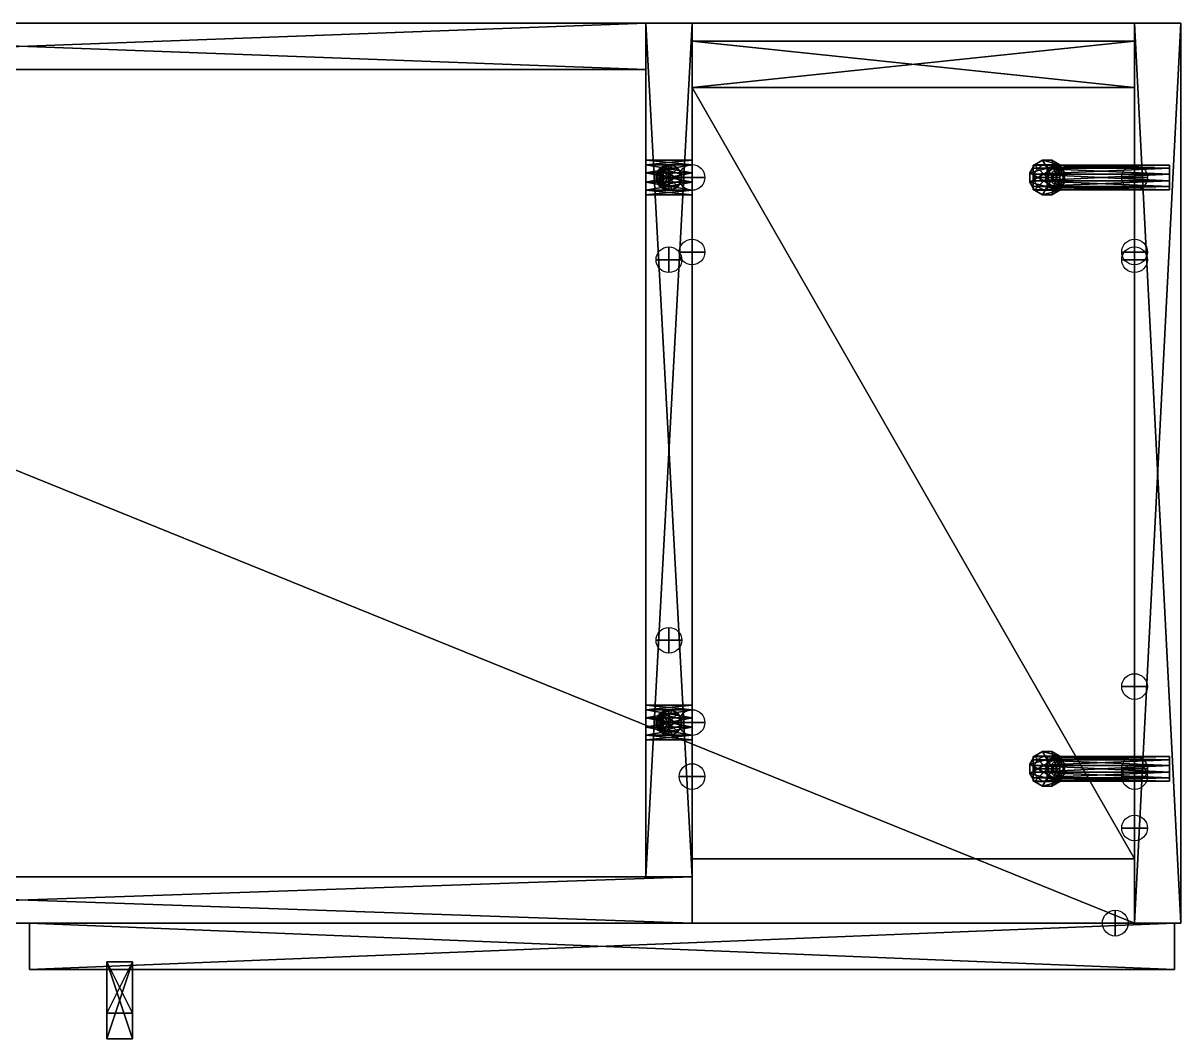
# Model space of a CAD drawing. Header units: centimetres. Extents: x 0 to 90, y -39.5 to 0.
# Drawn here: x 45 to 90, y -39.5 to 0 of the extents above; entities that cross this region are included whole.
import ezdxf

# ---------------------------------------------------------------- set-up
doc = ezdxf.new("R2010")
doc.units = ezdxf.units.CM
doc.header["$MEASUREMENT"] = 0
for name, color, linetype in [('CAB_DOORS', 31, 'Continuous'), ('CONNCIRCLE', 7, 'Continuous'), ('CONNECTORS', 7, 'Continuous'), ('HANDLES_AND_KNOBS', 254, 'Continuous'), ('MINIFKS', 6, 'Continuous'), ('PANELS_SIDE', 40, 'Continuous'), ('PANELS_WALL', 6, 'Continuous'), ('SHELVES', 32, 'Continuous')]:
    doc.layers.add(name, color=color, linetype=linetype)

# ---------------------------------------------------------------- blocks, each defined once
blk = doc.blocks.new('KA--RDUZ_____0445X0895$2461169.4950211458')
at = {"layer": 'CAB_DOORS'}
mesh = blk.add_polyface(dxfattribs=at)
corners = [(-22.25, -1.8), (-22.25, -1.8, 89.5), (-22.25, 0), (-22.25, 0, 89.5), (22.25, -1.8, 89.5), (22.25, 0, 89.5), (22.25, -1.8), (22.25, 0)]
mesh.append_faces([[corners[k] for k in face] for face in [(2, 1, 3), (3, 4, 5), (5, 6, 7), (7, 0, 2), (1, 6, 4), (5, 2, 3)]], dxfattribs={"vtx0": -1})
mesh.append_faces([[corners[k] for k in face] for face in [(0, 1, 2), (1, 4, 3), (4, 6, 5), (6, 0, 7), (0, 6, 1), (7, 2, 5)]], dxfattribs={"vtx1": -1})
blk = doc.blocks.new('HANDLES_AND_KNOBS_KULP53')
at = {"layer": 'HANDLES_AND_KNOBS'}
mesh = blk.add_polyface(dxfattribs=at)
corners = [(0.5, 7), (0.5, 7, 2), (-0.5, 7), (-0.5, 7, 2), (0.5, -7, 2), (-0.5, -7, 2), (0.5, -7), (-0.5, -7), (0.5, -9), (-0.5, -9), (0.5, -9, 3), (-0.5, -9, 3), (0.5, 9, 3), (-0.5, 9, 3), (0.5, 9), (-0.5, 9)]
mesh.append_faces([[corners[k] for k in face] for face in [(2, 1, 3), (3, 4, 5), (5, 6, 7), (7, 8, 9), (9, 10, 11), (11, 12, 13), (13, 14, 15), (15, 0, 2), (4, 8, 6), (9, 5, 7)]], dxfattribs={"vtx0": -1})
mesh.append_faces([[corners[k] for k in face] for face in [(10, 1, 12), (15, 3, 13), (13, 3, 11)]], dxfattribs={"vtx0": -1, "vtx1": -1})
mesh.append_faces([[corners[k] for k in face] for face in [(1, 14, 12), (10, 4, 1), (11, 3, 5)]], dxfattribs={"vtx0": -1, "vtx2": -1})
mesh.append_faces([[corners[k] for k in face] for face in [(0, 1, 2), (1, 4, 3), (4, 6, 5), (6, 8, 7), (8, 10, 9), (10, 12, 11), (12, 14, 13), (14, 0, 15), (0, 14, 1), (2, 3, 15)]], dxfattribs={"vtx1": -1})
mesh.append_faces([[corners[k] for k in face] for face in [(10, 8, 4), (9, 11, 5)]], dxfattribs={"vtx1": -1, "vtx2": -1})
blk = doc.blocks.new('KAGDRDUZ_____0445X0895$2461169.4950180557')
at = {"layer": 'CAB_DOORS', "color": 0}
blk.add_blockref('KA--RDUZ_____0445X0895$2461169.4950211458', (0, 0), dxfattribs=at)
at = {"layer": 'HANDLES_AND_KNOBS', "extrusion": (0, -1, 6.12303e-17)}
blk.add_blockref('HANDLES_AND_KNOBS_KULP53', (18.75, 12, 1.5), dxfattribs=at)
blk = doc.blocks.new('hinge_cup')
for centre in [(-0.496, 1.765), (-0.496, -2.049)]:
    blk.add_circle(centre, 0.15)
blk = doc.blocks.new('CONN_dwg-connectors-hinge_cup.dwg_3.141593_0.0000001.0000000.0000001.0000000.0000000.0000000.0000001.0000000.000000')
at = {"layer": 'CONNCIRCLE'}
blk.add_circle((0, 0), 0.5, dxfattribs=at)
at = {"layer": 'CONNCIRCLE', "extrusion": (1, 0, 0)}
blk.add_circle((0, 0), 0.5, dxfattribs=at)
at = {"layer": 'CONNCIRCLE', "extrusion": (0, 1, 0)}
blk.add_circle((0, 0), 0.5, dxfattribs=at)
at = {"layer": 'CAB_DOORS', "extrusion": (0, 1, 0), "rotation": 180.0000000000119}
blk.add_blockref('hinge_cup', (0, 0), dxfattribs=at)
mesh = blk.add_polyface()
corners = [(0, 0, 0.0001), (0, 0), (0, 0.0001, 0.0001), (0, 0.0001), (0.0001, 0, 0.0001), (0.0001, 0), (0.0001, 0.0001, 0.0001), (0.0001, 0.0001)]
mesh.append_faces([[corners[k] for k in face] for face in [(0, 0, 0, 0), (0, 0, 0, 0), (0, 0, 0, 0), (0, 0, 0, 0), (0, 0, 0, 0), (0, 0, 0, 0), (0, 0, 0, 0), (0, 0, 0, 0), (0, 0, 0, 0), (0, 0, 0, 0), (0, 0, 0, 0), (0, 0, 0, 0)]], dxfattribs={"vtx3": -1})
blk = doc.blocks.new('CONN_dwg-connectors-hinge_base.dwg_3.141593_-1.0000000.0000000.0000001.0000000.0000000.0000000.0000001.0000000.000000')
at = {"layer": 'CONNCIRCLE'}
blk.add_circle((0, 0), 0.5, dxfattribs=at)
at = {"layer": 'CONNCIRCLE', "extrusion": (1, 0, 0)}
blk.add_circle((0, 0), 0.5, dxfattribs=at)
at = {"layer": 'CONNCIRCLE', "extrusion": (0, 1, 0)}
blk.add_circle((0, 0), 0.5, dxfattribs=at)
mesh = blk.add_polyface()
corners = [(0, 0, 0.0001), (0, 0), (0, 0.0001, 0.0001), (0, 0.0001), (0.0001, 0, 0.0001), (0.0001, 0), (0.0001, 0.0001, 0.0001), (0.0001, 0.0001)]
mesh.append_faces([[corners[k] for k in face] for face in [(0, 0, 0, 0), (0, 0, 0, 0), (0, 0, 0, 0), (0, 0, 0, 0), (0, 0, 0, 0), (0, 0, 0, 0), (0, 0, 0, 0), (0, 0, 0, 0), (0, 0, 0, 0), (0, 0, 0, 0), (0, 0, 0, 0), (0, 0, 0, 0)]], dxfattribs={"vtx3": -1})
blk = doc.blocks.new('WFAN90(SB)90H_TOP_PANEL$2461169.4949825117')
at = {"layer": 'SHELVES'}
mesh = blk.add_polyface(dxfattribs=at)
corners = [(0, -35), (0, -35, 1.8), (0, 0), (0, 0, 1.8), (86.4, 0), (86.4, 0, 1.8), (86.4, -35), (86.4, -35, 1.8)]
mesh.append_faces([[corners[k] for k in face] for face in [(2, 1, 3, 2), (4, 3, 5, 4), (6, 5, 7, 6), (0, 7, 1, 0), (2, 6, 0, 2)]], dxfattribs={"vtx0": -1})
mesh.append_faces([[corners[k] for k in face] for face in [(1, 7, 3, 1)]], dxfattribs={"vtx1": -1, "vtx3": -1})
mesh.append_faces([[corners[k] for k in face] for face in [(2, 0, 1, 2), (4, 2, 3, 4), (6, 4, 5, 6), (0, 6, 7, 0), (2, 4, 6, 2), (7, 5, 3, 7)]], dxfattribs={"vtx2": -1, "vtx3": -1})
blk = doc.blocks.new('WFAN90(SB)90H_BOTTOM_PANEL$2461169.4949172223')
at = {"layer": 'SHELVES'}
mesh = blk.add_polyface(dxfattribs=at)
corners = [(0, -35), (0, -35, 1.8), (0, 0), (0, 0, 1.8), (86.4, 0), (86.4, 0, 1.8), (86.4, -35), (86.4, -35, 1.8)]
mesh.append_faces([[corners[k] for k in face] for face in [(2, 1, 3, 2), (4, 3, 5, 4), (6, 5, 7, 6), (0, 7, 1, 0), (2, 6, 0, 2)]], dxfattribs={"vtx0": -1})
mesh.append_faces([[corners[k] for k in face] for face in [(1, 7, 3, 1)]], dxfattribs={"vtx1": -1, "vtx3": -1})
mesh.append_faces([[corners[k] for k in face] for face in [(2, 0, 1, 2), (4, 2, 3, 4), (6, 4, 5, 6), (0, 6, 7, 0), (2, 4, 6, 2), (7, 5, 3, 7)]], dxfattribs={"vtx2": -1, "vtx3": -1})
blk = doc.blocks.new('WFAN90(SB)90H_FALSEFRONT$2461169.4948965278')
at = {"layer": 'PANELS_WALL'}
mesh = blk.add_polyface(dxfattribs=at)
corners = [(0, 0), (0, -1.8), (0, 0, 86.4), (0, -1.8, 86.4), (52, 0, 86.4), (52, -1.8, 86.4), (52, 0), (52, -1.8)]
mesh.append_faces([[corners[k] for k in face] for face in [(2, 1, 3, 2), (4, 3, 5, 4), (6, 5, 7, 6), (0, 7, 1, 0), (2, 6, 0, 2)]], dxfattribs={"vtx0": -1})
mesh.append_faces([[corners[k] for k in face] for face in [(1, 7, 3, 1)]], dxfattribs={"vtx1": -1, "vtx3": -1})
mesh.append_faces([[corners[k] for k in face] for face in [(2, 0, 1, 2), (4, 2, 3, 4), (6, 4, 5, 6), (0, 6, 7, 0), (2, 4, 6, 2), (7, 5, 3, 7)]], dxfattribs={"vtx2": -1, "vtx3": -1})
blk = doc.blocks.new('WFAN90(SB)90H_DIVIDER$2461169.4948021877')
at = {"layer": 'PANELS_SIDE'}
mesh = blk.add_polyface(dxfattribs=at)
corners = [(0, 0), (1.8, 0), (0, 0, 86.4), (1.8, 0, 86.4), (0, -33.2, 86.4), (1.8, -33.2, 86.4), (0, -33.2), (1.8, -33.2)]
mesh.append_faces([[corners[k] for k in face] for face in [(3, 7, 1, 3)]], dxfattribs={"vtx0": -1})
mesh.append_faces([[corners[k] for k in face] for face in [(3, 1, 2, 3), (5, 3, 4, 5), (7, 5, 6, 7), (1, 7, 0, 1), (0, 6, 2, 0)]], dxfattribs={"vtx1": -1, "vtx3": -1})
mesh.append_faces([[corners[k] for k in face] for face in [(1, 0, 2, 1), (3, 2, 4, 3), (5, 4, 6, 5), (7, 6, 0, 7), (6, 4, 2, 6), (3, 5, 7, 3)]], dxfattribs={"vtx2": -1, "vtx3": -1})
blk = doc.blocks.new('Mnfks_ML')
at = {"layer": 'MINIFKS'}
mesh = blk.add_polyface(dxfattribs=at)
corners = [(0.129, -0.483, 1.36), (0.129, -0.483, -3.94), (0.354, -0.354, 1.36), (0.354, -0.354, -3.94), (0.483, -0.129, 1.36), (0.483, -0.129, -3.94), (0.483, 0.129, 1.36), (0.483, 0.129, -3.94), (0.354, 0.354, 1.36), (0.354, 0.354, -3.94), (0.129, 0.483, 1.36), (0.129, 0.483, -3.94), (-0.129, 0.483, 1.36), (-0.129, 0.483, -3.94), (-0.354, 0.354, 1.36), (-0.354, 0.354, -3.94), (-0.483, 0.129, 1.36), (-0.483, 0.129, -3.94), (-0.483, -0.129, 1.36), (-0.483, -0.129, -3.94), (-0.354, -0.354, 1.36), (-0.354, -0.354, -3.94), (-0.129, -0.483, 1.36), (-0.129, -0.483, -3.94)]
mesh.append_faces([[corners[k] for k in face] for face in [(2, 1, 3, 2), (4, 3, 5, 4), (6, 5, 7, 6), (8, 7, 9, 8), (10, 9, 11, 10), (12, 11, 13, 12), (14, 13, 15, 14), (16, 15, 17, 16), (18, 17, 19, 18), (20, 19, 21, 20), (22, 21, 23, 22), (0, 23, 1, 0), (14, 10, 12, 14)]], dxfattribs={"vtx0": -1})
mesh.append_faces([[corners[k] for k in face] for face in [(14, 0, 2, 14), (14, 2, 4, 14), (14, 4, 6, 14), (14, 6, 8, 14), (14, 8, 10, 14), (14, 18, 20, 14), (14, 20, 22, 14), (14, 22, 0, 14)]], dxfattribs={"vtx0": -1, "vtx2": -1})
mesh.append_faces([[corners[k] for k in face] for face in [(3, 1, 15, 3), (5, 3, 15, 5), (7, 5, 15, 7), (9, 7, 15, 9), (11, 9, 15, 11), (21, 19, 15, 21), (23, 21, 15, 23), (1, 23, 15, 1)]], dxfattribs={"vtx1": -1, "vtx2": -1, "vtx3": -1})
mesh.append_faces([[corners[k] for k in face] for face in [(13, 11, 15, 13)]], dxfattribs={"vtx1": -1, "vtx3": -1})
mesh.append_faces([[corners[k] for k in face] for face in [(2, 0, 1, 2), (4, 2, 3, 4), (6, 4, 5, 6), (8, 6, 7, 8), (10, 8, 9, 10), (12, 10, 11, 12), (14, 12, 13, 14), (16, 14, 15, 16), (18, 16, 17, 18), (20, 18, 19, 20), (22, 20, 21, 22), (0, 22, 23, 0), (14, 16, 18, 14), (19, 17, 15, 19)]], dxfattribs={"vtx2": -1, "vtx3": -1})
blk = doc.blocks.new('CONN_dwg-nwconnector-Mnfks_ML.dwg_0.000000_0.0000000.0000001.0000001.0000000.0000000.0000000.0000001.0000000.000000')
at = {"layer": 'CONNCIRCLE'}
blk.add_circle((0, 0), 0.5, dxfattribs=at)
at = {"layer": 'CONNCIRCLE', "extrusion": (1, 0, 0)}
blk.add_circle((0, 0), 0.5, dxfattribs=at)
at = {"layer": 'CONNCIRCLE', "extrusion": (0, 1, 0)}
blk.add_circle((0, 0), 0.5, dxfattribs=at)
at = {"layer": 'PANELS_SIDE'}
blk.add_blockref('Mnfks_ML', (0, 0), dxfattribs=at)
mesh = blk.add_polyface()
corners = [(0, 0, 0.0001), (0, 0), (0, 0.0001, 0.0001), (0, 0.0001), (0.0001, 0, 0.0001), (0.0001, 0), (0.0001, 0.0001, 0.0001), (0.0001, 0.0001)]
mesh.append_faces([[corners[k] for k in face] for face in [(0, 0, 0, 0), (0, 0, 0, 0), (0, 0, 0, 0), (0, 0, 0, 0), (0, 0, 0, 0), (0, 0, 0, 0), (0, 0, 0, 0), (0, 0, 0, 0), (0, 0, 0, 0), (0, 0, 0, 0), (0, 0, 0, 0), (0, 0, 0, 0)]], dxfattribs={"vtx3": -1})
blk = doc.blocks.new('Mnfks_VIDA')
at = {"layer": 'MINIFKS'}
mesh = blk.add_polyface(dxfattribs=at)
corners = [(0.181, -0.676), (0.181, -0.676, -1.8), (0.495, -0.495), (0.495, -0.495, -1.8), (0.676, -0.181), (0.676, -0.181, -1.8), (0.676, 0.181), (0.676, 0.181, -1.8), (0.495, 0.495), (0.495, 0.495, -1.8), (0.181, 0.676), (0.181, 0.676, -1.8), (-0.181, 0.676), (-0.181, 0.676, -1.8), (-0.495, 0.495), (-0.495, 0.495, -1.8), (-0.676, 0.181), (-0.676, 0.181, -1.8), (-0.676, -0.181), (-0.676, -0.181, -1.8), (-0.495, -0.495), (-0.495, -0.495, -1.8), (-0.181, -0.676), (-0.181, -0.676, -1.8)]
mesh.append_faces([[corners[k] for k in face] for face in [(2, 1, 3, 2), (4, 3, 5, 4), (6, 5, 7, 6), (8, 7, 9, 8), (10, 9, 11, 10), (12, 11, 13, 12), (14, 13, 15, 14), (16, 15, 17, 16), (18, 17, 19, 18), (20, 19, 21, 20), (22, 21, 23, 22), (0, 23, 1, 0), (8, 4, 6, 8)]], dxfattribs={"vtx0": -1})
mesh.append_faces([[corners[k] for k in face] for face in [(8, 0, 2, 8), (8, 2, 4, 8), (8, 12, 14, 8), (8, 14, 16, 8), (8, 16, 18, 8), (8, 18, 20, 8), (8, 20, 22, 8), (8, 22, 0, 8)]], dxfattribs={"vtx0": -1, "vtx2": -1})
mesh.append_faces([[corners[k] for k in face] for face in [(3, 1, 9, 3), (5, 3, 9, 5), (15, 13, 9, 15), (17, 15, 9, 17), (19, 17, 9, 19), (21, 19, 9, 21), (23, 21, 9, 23), (1, 23, 9, 1)]], dxfattribs={"vtx1": -1, "vtx2": -1, "vtx3": -1})
mesh.append_faces([[corners[k] for k in face] for face in [(7, 5, 9, 7)]], dxfattribs={"vtx1": -1, "vtx3": -1})
mesh.append_faces([[corners[k] for k in face] for face in [(2, 0, 1, 2), (4, 2, 3, 4), (6, 4, 5, 6), (8, 6, 7, 8), (10, 8, 9, 10), (12, 10, 11, 12), (14, 12, 13, 14), (16, 14, 15, 16), (18, 16, 17, 18), (20, 18, 19, 20), (22, 20, 21, 22), (0, 22, 23, 0), (8, 10, 12, 8), (13, 11, 9, 13)]], dxfattribs={"vtx2": -1, "vtx3": -1})
blk = doc.blocks.new('CONN_dwg-nwconnector-Mnfks_VIDA.dwg_0.000000_0.0000000.0000001.0000000.0000000.0000001.0000000.000000-1.0000000.000000')
at = {"layer": 'CONNCIRCLE'}
blk.add_circle((0, 0), 0.5, dxfattribs=at)
at = {"layer": 'CONNCIRCLE', "extrusion": (1, 0, 0)}
blk.add_circle((0, 0), 0.5, dxfattribs=at)
at = {"layer": 'CONNCIRCLE', "extrusion": (0, 1, 0)}
blk.add_circle((0, 0), 0.5, dxfattribs=at)
at = {"layer": 'PANELS_SIDE', "extrusion": (1, 0, 0), "rotation": 90}
blk.add_blockref('Mnfks_VIDA', (0, 0), dxfattribs=at)
mesh = blk.add_polyface()
corners = [(0, 0, 0.0001), (0, 0), (0, 0.0001, 0.0001), (0, 0.0001), (0.0001, 0, 0.0001), (0.0001, 0), (0.0001, 0.0001, 0.0001), (0.0001, 0.0001)]
mesh.append_faces([[corners[k] for k in face] for face in [(0, 0, 0, 0), (0, 0, 0, 0), (0, 0, 0, 0), (0, 0, 0, 0), (0, 0, 0, 0), (0, 0, 0, 0), (0, 0, 0, 0), (0, 0, 0, 0), (0, 0, 0, 0), (0, 0, 0, 0), (0, 0, 0, 0), (0, 0, 0, 0)]], dxfattribs={"vtx3": -1})
blk = doc.blocks.new('CONN_dwg-nwconnector-Kavela.dwg_0.000000_0.0000000.0000001.0000001.0000000.0000000.0000000.0000001.0000000.000000')
at = {"layer": 'CONNCIRCLE'}
blk.add_circle((0, 0), 0.5, dxfattribs=at)
at = {"layer": 'CONNCIRCLE', "extrusion": (1, 0, 0)}
blk.add_circle((0, 0), 0.5, dxfattribs=at)
at = {"layer": 'CONNCIRCLE', "extrusion": (0, 1, 0)}
blk.add_circle((0, 0), 0.5, dxfattribs=at)
mesh = blk.add_polyface()
corners = [(0, 0, 0.0001), (0, 0), (0, 0.0001, 0.0001), (0, 0.0001), (0.0001, 0, 0.0001), (0.0001, 0), (0.0001, 0.0001, 0.0001), (0.0001, 0.0001)]
mesh.append_faces([[corners[k] for k in face] for face in [(0, 0, 0, 0), (0, 0, 0, 0), (0, 0, 0, 0), (0, 0, 0, 0), (0, 0, 0, 0), (0, 0, 0, 0), (0, 0, 0, 0), (0, 0, 0, 0), (0, 0, 0, 0), (0, 0, 0, 0), (0, 0, 0, 0), (0, 0, 0, 0)]], dxfattribs={"vtx3": -1})
blk = doc.blocks.new('CONN_dwg-nwconnector-Mnfks_ML.dwg_0.000000_0.0000000.0000001.0000001.0000000.0000000.0000000.000000-1.000000-0.000000')
at = {"layer": 'CONNCIRCLE'}
blk.add_circle((0, 0), 0.5, dxfattribs=at)
at = {"layer": 'CONNCIRCLE', "extrusion": (1, 0, 0)}
blk.add_circle((0, 0), 0.5, dxfattribs=at)
at = {"layer": 'CONNCIRCLE', "extrusion": (0, 1, 0)}
blk.add_circle((0, 0), 0.5, dxfattribs=at)
at = {"layer": 'PANELS_SIDE', "extrusion": (0, 1.13057e-16, -1), "rotation": 180}
blk.add_blockref('Mnfks_ML', (0, 0), dxfattribs=at)
mesh = blk.add_polyface()
corners = [(0, 0, 0.0001), (0, 0), (0, 0.0001, 0.0001), (0, 0.0001), (0.0001, 0, 0.0001), (0.0001, 0), (0.0001, 0.0001, 0.0001), (0.0001, 0.0001)]
mesh.append_faces([[corners[k] for k in face] for face in [(0, 0, 0, 0), (0, 0, 0, 0), (0, 0, 0, 0), (0, 0, 0, 0), (0, 0, 0, 0), (0, 0, 0, 0), (0, 0, 0, 0), (0, 0, 0, 0), (0, 0, 0, 0), (0, 0, 0, 0), (0, 0, 0, 0), (0, 0, 0, 0)]], dxfattribs={"vtx3": -1})
blk = doc.blocks.new('CONN_dwg-nwconnector-Mnfks_VIDA.dwg_0.000000_0.0000000.0000001.0000000.0000000.000000-1.0000000.0000001.0000000.000000')
at = {"layer": 'CONNCIRCLE'}
blk.add_circle((0, 0), 0.5, dxfattribs=at)
at = {"layer": 'CONNCIRCLE', "extrusion": (1, 0, 0)}
blk.add_circle((0, 0), 0.5, dxfattribs=at)
at = {"layer": 'CONNCIRCLE', "extrusion": (0, 1, 0)}
blk.add_circle((0, 0), 0.5, dxfattribs=at)
at = {"layer": 'PANELS_SIDE', "extrusion": (1, 0, 0), "rotation": 270}
blk.add_blockref('Mnfks_VIDA', (0, 0), dxfattribs=at)
mesh = blk.add_polyface()
corners = [(0, 0, 0.0001), (0, 0), (0, 0.0001, 0.0001), (0, 0.0001), (0.0001, 0, 0.0001), (0.0001, 0), (0.0001, 0.0001, 0.0001), (0.0001, 0.0001)]
mesh.append_faces([[corners[k] for k in face] for face in [(0, 0, 0, 0), (0, 0, 0, 0), (0, 0, 0, 0), (0, 0, 0, 0), (0, 0, 0, 0), (0, 0, 0, 0), (0, 0, 0, 0), (0, 0, 0, 0), (0, 0, 0, 0), (0, 0, 0, 0), (0, 0, 0, 0), (0, 0, 0, 0)]], dxfattribs={"vtx3": -1})
blk = doc.blocks.new('CONN_dwg-nwconnector-Kavela.dwg_0.000000_0.0000000.0000001.0000001.0000000.0000000.0000000.000000-1.000000-0.000000')
at = {"layer": 'CONNCIRCLE'}
blk.add_circle((0, 0), 0.5, dxfattribs=at)
at = {"layer": 'CONNCIRCLE', "extrusion": (1, 0, 0)}
blk.add_circle((0, 0), 0.5, dxfattribs=at)
at = {"layer": 'CONNCIRCLE', "extrusion": (0, 1, 0)}
blk.add_circle((0, 0), 0.5, dxfattribs=at)
mesh = blk.add_polyface()
corners = [(0, 0, 0.0001), (0, 0), (0, 0.0001, 0.0001), (0, 0.0001), (0.0001, 0, 0.0001), (0.0001, 0), (0.0001, 0.0001, 0.0001), (0.0001, 0.0001)]
mesh.append_faces([[corners[k] for k in face] for face in [(0, 0, 0, 0), (0, 0, 0, 0), (0, 0, 0, 0), (0, 0, 0, 0), (0, 0, 0, 0), (0, 0, 0, 0), (0, 0, 0, 0), (0, 0, 0, 0), (0, 0, 0, 0), (0, 0, 0, 0), (0, 0, 0, 0), (0, 0, 0, 0)]], dxfattribs={"vtx3": -1})
blk = doc.blocks.new('WFAN90(SB)90H_BACKPANEL$2461169.4947638889')
at = {"layer": 'PANELS_WALL'}
mesh = blk.add_polyface(dxfattribs=at)
corners = [(0, 0), (0, -1.8), (0, 0, 86.4), (0, -1.8, 86.4), (17.2, 0, 86.4), (17.2, -1.8, 86.4), (17.2, 0), (17.2, -1.8)]
mesh.append_faces([[corners[k] for k in face] for face in [(2, 1, 3, 2), (4, 3, 5, 4), (6, 5, 7, 6), (0, 7, 1, 0), (2, 6, 0, 2)]], dxfattribs={"vtx0": -1})
mesh.append_faces([[corners[k] for k in face] for face in [(1, 7, 3, 1)]], dxfattribs={"vtx1": -1, "vtx3": -1})
mesh.append_faces([[corners[k] for k in face] for face in [(2, 0, 1, 2), (4, 2, 3, 4), (6, 4, 5, 6), (0, 6, 7, 0), (2, 4, 6, 2), (7, 5, 3, 7)]], dxfattribs={"vtx2": -1, "vtx3": -1})
blk = doc.blocks.new('WFAN90(SB)90H_ADJUSTABLE_SHELF$2461169.4947608216')
at = {"layer": 'SHELVES'}
mesh = blk.add_polyface(dxfattribs=at)
corners = [(0, -30), (0, -30, 1.8), (0, 0), (0, 0, 1.8), (17.2, 0), (17.2, 0, 1.8), (17.2, -30), (17.2, -30, 1.8)]
mesh.append_faces([[corners[k] for k in face] for face in [(2, 1, 3, 2), (4, 3, 5, 4), (6, 5, 7, 6), (0, 7, 1, 0), (2, 6, 0, 2)]], dxfattribs={"vtx0": -1})
mesh.append_faces([[corners[k] for k in face] for face in [(1, 7, 3, 1)]], dxfattribs={"vtx1": -1, "vtx3": -1})
mesh.append_faces([[corners[k] for k in face] for face in [(2, 0, 1, 2), (4, 2, 3, 4), (6, 4, 5, 6), (0, 6, 7, 0), (2, 4, 6, 2), (7, 5, 3, 7)]], dxfattribs={"vtx2": -1, "vtx3": -1})
blk = doc.blocks.new('CONN_dwg-nwconnector-HrafD.dwg_0.000000_0.0000000.0000001.0000000.0000000.000000-1.0000000.000000-1.0000000.000000')
at = {"layer": 'CONNCIRCLE'}
blk.add_circle((0, 0), 0.5, dxfattribs=at)
at = {"layer": 'CONNCIRCLE', "extrusion": (1, 0, 0)}
blk.add_circle((0, 0), 0.5, dxfattribs=at)
at = {"layer": 'CONNCIRCLE', "extrusion": (0, 1, 0)}
blk.add_circle((0, 0), 0.5, dxfattribs=at)
mesh = blk.add_polyface()
corners = [(0, 0, 0.0001), (0, 0), (0, 0.0001, 0.0001), (0, 0.0001), (0.0001, 0, 0.0001), (0.0001, 0), (0.0001, 0.0001, 0.0001), (0.0001, 0.0001)]
mesh.append_faces([[corners[k] for k in face] for face in [(0, 0, 0, 0), (0, 0, 0, 0), (0, 0, 0, 0), (0, 0, 0, 0), (0, 0, 0, 0), (0, 0, 0, 0), (0, 0, 0, 0), (0, 0, 0, 0), (0, 0, 0, 0), (0, 0, 0, 0), (0, 0, 0, 0), (0, 0, 0, 0)]], dxfattribs={"vtx3": -1})
blk = doc.blocks.new('WFAN90(SB)90H_ADJUSTABLE_SHELF$2461169.4947401271')
at = {"layer": 'SHELVES'}
mesh = blk.add_polyface(dxfattribs=at)
corners = [(0, -30), (0, -30, 1.8), (0, 0), (0, 0, 1.8), (17.2, 0), (17.2, 0, 1.8), (17.2, -30), (17.2, -30, 1.8)]
mesh.append_faces([[corners[k] for k in face] for face in [(2, 1, 3, 2), (4, 3, 5, 4), (6, 5, 7, 6), (0, 7, 1, 0), (2, 6, 0, 2)]], dxfattribs={"vtx0": -1})
mesh.append_faces([[corners[k] for k in face] for face in [(1, 7, 3, 1)]], dxfattribs={"vtx1": -1, "vtx3": -1})
mesh.append_faces([[corners[k] for k in face] for face in [(2, 0, 1, 2), (4, 2, 3, 4), (6, 4, 5, 6), (0, 6, 7, 0), (2, 4, 6, 2), (7, 5, 3, 7)]], dxfattribs={"vtx2": -1, "vtx3": -1})
blk = doc.blocks.new('WFAN90(SB)90H_ADJUSTABLE_SHELF$2461169.4947194327')
at = {"layer": 'SHELVES'}
mesh = blk.add_polyface(dxfattribs=at)
corners = [(0, -30), (0, -30, 1.8), (0, 0), (0, 0, 1.8), (17.2, 0), (17.2, 0, 1.8), (17.2, -30), (17.2, -30, 1.8)]
mesh.append_faces([[corners[k] for k in face] for face in [(2, 1, 3, 2), (4, 3, 5, 4), (6, 5, 7, 6), (0, 7, 1, 0), (2, 6, 0, 2)]], dxfattribs={"vtx0": -1})
mesh.append_faces([[corners[k] for k in face] for face in [(1, 7, 3, 1)]], dxfattribs={"vtx1": -1, "vtx3": -1})
mesh.append_faces([[corners[k] for k in face] for face in [(2, 0, 1, 2), (4, 2, 3, 4), (6, 4, 5, 6), (0, 6, 7, 0), (2, 4, 6, 2), (7, 5, 3, 7)]], dxfattribs={"vtx2": -1, "vtx3": -1})
blk = doc.blocks.new('WFAN90(SB)90H_RIGHT_PANEL$2461169.4946987848')
at = {"layer": 'PANELS_SIDE'}
mesh = blk.add_polyface(dxfattribs=at)
corners = [(0, 0), (1.8, 0), (0, 0, 90), (1.8, 0, 90), (0, -35, 90), (1.8, -35, 90), (0, -35), (1.8, -35)]
mesh.append_faces([[corners[k] for k in face] for face in [(3, 7, 1, 3)]], dxfattribs={"vtx0": -1})
mesh.append_faces([[corners[k] for k in face] for face in [(3, 1, 2, 3), (5, 3, 4, 5), (7, 5, 6, 7), (1, 7, 0, 1), (0, 6, 2, 0)]], dxfattribs={"vtx1": -1, "vtx3": -1})
mesh.append_faces([[corners[k] for k in face] for face in [(1, 0, 2, 1), (3, 2, 4, 3), (5, 4, 6, 5), (7, 6, 0, 7), (6, 4, 2, 6), (3, 5, 7, 3)]], dxfattribs={"vtx2": -1, "vtx3": -1})
blk = doc.blocks.new('CONN_dwg-nwconnector-Mnfks_ML.dwg_0.000000_0.0000000.0000001.0000000.0000000.000000-1.0000000.0000001.0000000.000000')
at = {"layer": 'CONNCIRCLE'}
blk.add_circle((0, 0), 0.5, dxfattribs=at)
at = {"layer": 'CONNCIRCLE', "extrusion": (1, 0, 0)}
blk.add_circle((0, 0), 0.5, dxfattribs=at)
at = {"layer": 'CONNCIRCLE', "extrusion": (0, 1, 0)}
blk.add_circle((0, 0), 0.5, dxfattribs=at)
at = {"layer": 'PANELS_SIDE', "extrusion": (1, 0, 0), "rotation": 270}
blk.add_blockref('Mnfks_ML', (0, 0), dxfattribs=at)
mesh = blk.add_polyface()
corners = [(0, 0, 0.0001), (0, 0), (0, 0.0001, 0.0001), (0, 0.0001), (0.0001, 0, 0.0001), (0.0001, 0), (0.0001, 0.0001, 0.0001), (0.0001, 0.0001)]
mesh.append_faces([[corners[k] for k in face] for face in [(0, 0, 0, 0), (0, 0, 0, 0), (0, 0, 0, 0), (0, 0, 0, 0), (0, 0, 0, 0), (0, 0, 0, 0), (0, 0, 0, 0), (0, 0, 0, 0), (0, 0, 0, 0), (0, 0, 0, 0), (0, 0, 0, 0), (0, 0, 0, 0)]], dxfattribs={"vtx3": -1})
blk = doc.blocks.new('CONN_dwg-nwconnector-Mnfks_VIDA.dwg_0.000000_0.0000000.0000001.0000001.0000000.0000000.0000000.000000-1.0000000.000000')
at = {"layer": 'CONNCIRCLE'}
blk.add_circle((0, 0), 0.5, dxfattribs=at)
at = {"layer": 'CONNCIRCLE', "extrusion": (1, 0, 0)}
blk.add_circle((0, 0), 0.5, dxfattribs=at)
at = {"layer": 'CONNCIRCLE', "extrusion": (0, 1, 0)}
blk.add_circle((0, 0), 0.5, dxfattribs=at)
at = {"layer": 'PANELS_SIDE', "extrusion": (0, 0, -1), "rotation": 180}
blk.add_blockref('Mnfks_VIDA', (0, 0), dxfattribs=at)
mesh = blk.add_polyface()
corners = [(0, 0, 0.0001), (0, 0), (0, 0.0001, 0.0001), (0, 0.0001), (0.0001, 0, 0.0001), (0.0001, 0), (0.0001, 0.0001, 0.0001), (0.0001, 0.0001)]
mesh.append_faces([[corners[k] for k in face] for face in [(0, 0, 0, 0), (0, 0, 0, 0), (0, 0, 0, 0), (0, 0, 0, 0), (0, 0, 0, 0), (0, 0, 0, 0), (0, 0, 0, 0), (0, 0, 0, 0), (0, 0, 0, 0), (0, 0, 0, 0), (0, 0, 0, 0), (0, 0, 0, 0)]], dxfattribs={"vtx3": -1})
blk = doc.blocks.new('CONN_dwg-nwconnector-Kavela.dwg_0.000000_0.0000000.0000001.0000000.0000000.000000-1.0000000.0000001.0000000.000000')
at = {"layer": 'CONNCIRCLE'}
blk.add_circle((0, 0), 0.5, dxfattribs=at)
at = {"layer": 'CONNCIRCLE', "extrusion": (1, 0, 0)}
blk.add_circle((0, 0), 0.5, dxfattribs=at)
at = {"layer": 'CONNCIRCLE', "extrusion": (0, 1, 0)}
blk.add_circle((0, 0), 0.5, dxfattribs=at)
mesh = blk.add_polyface()
corners = [(0, 0, 0.0001), (0, 0), (0, 0.0001, 0.0001), (0, 0.0001), (0.0001, 0, 0.0001), (0.0001, 0), (0.0001, 0.0001, 0.0001), (0.0001, 0.0001)]
mesh.append_faces([[corners[k] for k in face] for face in [(0, 0, 0, 0), (0, 0, 0, 0), (0, 0, 0, 0), (0, 0, 0, 0), (0, 0, 0, 0), (0, 0, 0, 0), (0, 0, 0, 0), (0, 0, 0, 0), (0, 0, 0, 0), (0, 0, 0, 0), (0, 0, 0, 0), (0, 0, 0, 0)]], dxfattribs={"vtx3": -1})
blk = doc.blocks.new('CONN_dwg-nwconnector-Mnfks_ML.dwg_0.000000_0.0000000.0000001.0000000.0000000.0000001.0000000.000000-1.0000000.000000')
at = {"layer": 'CONNCIRCLE'}
blk.add_circle((0, 0), 0.5, dxfattribs=at)
at = {"layer": 'CONNCIRCLE', "extrusion": (1, 0, 0)}
blk.add_circle((0, 0), 0.5, dxfattribs=at)
at = {"layer": 'CONNCIRCLE', "extrusion": (0, 1, 0)}
blk.add_circle((0, 0), 0.5, dxfattribs=at)
at = {"layer": 'PANELS_SIDE', "extrusion": (1, 0, 0), "rotation": 90}
blk.add_blockref('Mnfks_ML', (0, 0), dxfattribs=at)
mesh = blk.add_polyface()
corners = [(0, 0, 0.0001), (0, 0), (0, 0.0001, 0.0001), (0, 0.0001), (0.0001, 0, 0.0001), (0.0001, 0), (0.0001, 0.0001, 0.0001), (0.0001, 0.0001)]
mesh.append_faces([[corners[k] for k in face] for face in [(0, 0, 0, 0), (0, 0, 0, 0), (0, 0, 0, 0), (0, 0, 0, 0), (0, 0, 0, 0), (0, 0, 0, 0), (0, 0, 0, 0), (0, 0, 0, 0), (0, 0, 0, 0), (0, 0, 0, 0), (0, 0, 0, 0), (0, 0, 0, 0)]], dxfattribs={"vtx3": -1})
blk = doc.blocks.new('CONN_dwg-nwconnector-Mnfks_VIDA.dwg_0.000000_0.0000000.0000001.0000001.0000000.0000000.0000000.0000001.0000000.000000')
at = {"layer": 'CONNCIRCLE'}
blk.add_circle((0, 0), 0.5, dxfattribs=at)
at = {"layer": 'CONNCIRCLE', "extrusion": (1, 0, 0)}
blk.add_circle((0, 0), 0.5, dxfattribs=at)
at = {"layer": 'CONNCIRCLE', "extrusion": (0, 1, 0)}
blk.add_circle((0, 0), 0.5, dxfattribs=at)
at = {"layer": 'PANELS_SIDE'}
blk.add_blockref('Mnfks_VIDA', (0, 0), dxfattribs=at)
mesh = blk.add_polyface()
corners = [(0, 0, 0.0001), (0, 0), (0, 0.0001, 0.0001), (0, 0.0001), (0.0001, 0, 0.0001), (0.0001, 0), (0.0001, 0.0001, 0.0001), (0.0001, 0.0001)]
mesh.append_faces([[corners[k] for k in face] for face in [(0, 0, 0, 0), (0, 0, 0, 0), (0, 0, 0, 0), (0, 0, 0, 0), (0, 0, 0, 0), (0, 0, 0, 0), (0, 0, 0, 0), (0, 0, 0, 0), (0, 0, 0, 0), (0, 0, 0, 0), (0, 0, 0, 0), (0, 0, 0, 0)]], dxfattribs={"vtx3": -1})
blk = doc.blocks.new('CONN_dwg-nwconnector-Kavela.dwg_0.000000_0.0000000.0000001.0000000.0000000.0000001.0000000.000000-1.0000000.000000')
at = {"layer": 'CONNCIRCLE'}
blk.add_circle((0, 0), 0.5, dxfattribs=at)
at = {"layer": 'CONNCIRCLE', "extrusion": (1, 0, 0)}
blk.add_circle((0, 0), 0.5, dxfattribs=at)
at = {"layer": 'CONNCIRCLE', "extrusion": (0, 1, 0)}
blk.add_circle((0, 0), 0.5, dxfattribs=at)
mesh = blk.add_polyface()
corners = [(0, 0, 0.0001), (0, 0), (0, 0.0001, 0.0001), (0, 0.0001), (0.0001, 0, 0.0001), (0.0001, 0), (0.0001, 0.0001, 0.0001), (0.0001, 0.0001)]
mesh.append_faces([[corners[k] for k in face] for face in [(0, 0, 0, 0), (0, 0, 0, 0), (0, 0, 0, 0), (0, 0, 0, 0), (0, 0, 0, 0), (0, 0, 0, 0), (0, 0, 0, 0), (0, 0, 0, 0), (0, 0, 0, 0), (0, 0, 0, 0), (0, 0, 0, 0), (0, 0, 0, 0)]], dxfattribs={"vtx3": -1})
blk = doc.blocks.new('CONN_dwg-nwconnector-HrafD.dwg_0.000000_0.0000000.0000001.0000000.0000000.0000001.0000000.000000-1.0000000.000000')
at = {"layer": 'CONNCIRCLE'}
blk.add_circle((0, 0), 0.5, dxfattribs=at)
at = {"layer": 'CONNCIRCLE', "extrusion": (1, 0, 0)}
blk.add_circle((0, 0), 0.5, dxfattribs=at)
at = {"layer": 'CONNCIRCLE', "extrusion": (0, 1, 0)}
blk.add_circle((0, 0), 0.5, dxfattribs=at)
mesh = blk.add_polyface()
corners = [(0, 0, 0.0001), (0, 0), (0, 0.0001, 0.0001), (0, 0.0001), (0.0001, 0, 0.0001), (0.0001, 0), (0.0001, 0.0001, 0.0001), (0.0001, 0.0001)]
mesh.append_faces([[corners[k] for k in face] for face in [(0, 0, 0, 0), (0, 0, 0, 0), (0, 0, 0, 0), (0, 0, 0, 0), (0, 0, 0, 0), (0, 0, 0, 0), (0, 0, 0, 0), (0, 0, 0, 0), (0, 0, 0, 0), (0, 0, 0, 0), (0, 0, 0, 0), (0, 0, 0, 0)]], dxfattribs={"vtx3": -1})
blk = doc.blocks.new('WFAN90(SB)90H_RAIL$2461169.4946075464')
at = {"layer": 'PANELS_WALL'}
mesh = blk.add_polyface(dxfattribs=at)
corners = [(0, 0), (0, -1.8), (0, 0, 12), (0, -1.8, 12), (48.4, 0, 12), (48.4, -1.8, 12), (48.4, 0), (48.4, -1.8)]
mesh.append_faces([[corners[k] for k in face] for face in [(2, 1, 3, 2), (4, 3, 5, 4), (6, 5, 7, 6), (0, 7, 1, 0), (2, 6, 0, 2)]], dxfattribs={"vtx0": -1})
mesh.append_faces([[corners[k] for k in face] for face in [(1, 7, 3, 1)]], dxfattribs={"vtx1": -1, "vtx3": -1})
mesh.append_faces([[corners[k] for k in face] for face in [(2, 0, 1, 2), (4, 2, 3, 4), (6, 4, 5, 6), (0, 6, 7, 0), (2, 4, 6, 2), (7, 5, 3, 7)]], dxfattribs={"vtx2": -1, "vtx3": -1})

msp = doc.modelspace()

# ---------------------------------------------------------------- block references
at = {"layer": 'CAB_DOORS', "xscale": -1}
msp.add_blockref('KAGDRDUZ_____0445X0895$2461169.4950180557', (67.5, -35, 0.25), dxfattribs=at)
at = {"layer": 'CONNECTORS'}
for name, p in [('CONN_dwg-nwconnector-Mnfks_VIDA.dwg_0.000000_0.0000000.0000001.0000000.0000000.0000001.0000000.000000-1.0000000.000000', (71, -6, 84.8)), ('CONN_dwg-nwconnector-Mnfks_VIDA.dwg_0.000000_0.0000000.0000001.0000000.0000000.000000-1.0000000.0000001.0000000.000000', (71, -6, 5.2)), ('CONN_dwg-nwconnector-Mnfks_VIDA.dwg_0.000000_0.0000000.0000001.0000001.0000000.0000000.0000000.000000-1.0000000.000000', (84.8, -6, 88.2)), ('CONN_dwg-nwconnector-Mnfks_VIDA.dwg_0.000000_0.0000000.0000001.0000001.0000000.0000000.0000000.0000001.0000000.000000', (84.8, -6, 1.8)), ('CONN_dwg-nwconnector-Mnfks_ML.dwg_0.000000_0.0000000.0000001.0000001.0000000.0000000.0000000.0000001.0000000.000000', (70.1, -6, 88.2)), ('CONN_dwg-nwconnector-Mnfks_ML.dwg_0.000000_0.0000000.0000001.0000001.0000000.0000000.0000000.000000-1.000000-0.000000', (70.1, -6, 1.8)), ('CONN_dwg-nwconnector-Mnfks_ML.dwg_0.000000_0.0000000.0000001.0000000.0000000.000000-1.0000000.0000001.0000000.000000', (88.2, -6, 89.1)), ('CONN_dwg-nwconnector-Mnfks_ML.dwg_0.000000_0.0000000.0000001.0000000.0000000.0000001.0000000.000000-1.0000000.000000', (88.2, -6, 0.9)), ('CONN_dwg-nwconnector-HrafD.dwg_0.000000_0.0000000.0000001.0000000.0000000.000000-1.0000000.000000-1.0000000.000000', (71, -8.9, 65.75)), ('CONN_dwg-nwconnector-HrafD.dwg_0.000000_0.0000000.0000001.0000000.0000000.000000-1.0000000.000000-1.0000000.000000', (71, -8.9, 62.55)), ('CONN_dwg-nwconnector-HrafD.dwg_0.000000_0.0000000.0000001.0000000.0000000.000000-1.0000000.000000-1.0000000.000000', (71, -8.9, 68.95)), ('CONN_dwg-nwconnector-HrafD.dwg_0.000000_0.0000000.0000001.0000000.0000000.000000-1.0000000.000000-1.0000000.000000', (71, -8.9, 43.75)), ('CONN_dwg-nwconnector-HrafD.dwg_0.000000_0.0000000.0000001.0000000.0000000.000000-1.0000000.000000-1.0000000.000000', (71, -8.9, 40.55)), ('CONN_dwg-nwconnector-HrafD.dwg_0.000000_0.0000000.0000001.0000000.0000000.000000-1.0000000.000000-1.0000000.000000', (71, -8.9, 46.95)), ('CONN_dwg-nwconnector-HrafD.dwg_0.000000_0.0000000.0000001.0000000.0000000.000000-1.0000000.000000-1.0000000.000000', (71, -8.9, 21.75)), ('CONN_dwg-nwconnector-HrafD.dwg_0.000000_0.0000000.0000001.0000000.0000000.000000-1.0000000.000000-1.0000000.000000', (71, -8.9, 18.55)), ('CONN_dwg-nwconnector-HrafD.dwg_0.000000_0.0000000.0000001.0000000.0000000.000000-1.0000000.000000-1.0000000.000000', (71, -8.9, 24.95)), ('CONN_dwg-nwconnector-HrafD.dwg_0.000000_0.0000000.0000001.0000000.0000000.0000001.0000000.000000-1.0000000.000000', (88.2, -8.9, 65.75)), ('CONN_dwg-nwconnector-HrafD.dwg_0.000000_0.0000000.0000001.0000000.0000000.0000001.0000000.000000-1.0000000.000000', (88.2, -8.9, 62.55)), ('CONN_dwg-nwconnector-HrafD.dwg_0.000000_0.0000000.0000001.0000000.0000000.0000001.0000000.000000-1.0000000.000000', (88.2, -8.9, 68.95)), ('CONN_dwg-nwconnector-HrafD.dwg_0.000000_0.0000000.0000001.0000000.0000000.0000001.0000000.000000-1.0000000.000000', (88.2, -8.9, 43.75)), ('CONN_dwg-nwconnector-HrafD.dwg_0.000000_0.0000000.0000001.0000000.0000000.0000001.0000000.000000-1.0000000.000000', (88.2, -8.9, 40.55)), ('CONN_dwg-nwconnector-HrafD.dwg_0.000000_0.0000000.0000001.0000000.0000000.0000001.0000000.000000-1.0000000.000000', (88.2, -8.9, 46.95)), ('CONN_dwg-nwconnector-HrafD.dwg_0.000000_0.0000000.0000001.0000000.0000000.0000001.0000000.000000-1.0000000.000000', (88.2, -8.9, 21.75)), ('CONN_dwg-nwconnector-HrafD.dwg_0.000000_0.0000000.0000001.0000000.0000000.0000001.0000000.000000-1.0000000.000000', (88.2, -8.9, 18.55)), ('CONN_dwg-nwconnector-HrafD.dwg_0.000000_0.0000000.0000001.0000000.0000000.0000001.0000000.000000-1.0000000.000000', (88.2, -8.9, 24.95)), ('CONN_dwg-nwconnector-Kavela.dwg_0.000000_0.0000000.0000001.0000001.0000000.0000000.0000000.0000001.0000000.000000', (70.1, -9.2, 88.2)), ('CONN_dwg-nwconnector-Kavela.dwg_0.000000_0.0000000.0000001.0000001.0000000.0000000.0000000.000000-1.000000-0.000000', (70.1, -9.2, 1.8)), ('CONN_dwg-nwconnector-Kavela.dwg_0.000000_0.0000000.0000001.0000000.0000000.000000-1.0000000.0000001.0000000.000000', (88.2, -9.2, 89.1)), ('CONN_dwg-nwconnector-Kavela.dwg_0.000000_0.0000000.0000001.0000000.0000000.0000001.0000000.000000-1.0000000.000000', (88.2, -9.2, 0.9)), ('CONN_dwg-nwconnector-Kavela.dwg_0.000000_0.0000000.0000001.0000001.0000000.0000000.0000000.0000001.0000000.000000', (70.1, -24, 88.2)), ('CONN_dwg-nwconnector-Kavela.dwg_0.000000_0.0000000.0000001.0000001.0000000.0000000.0000000.000000-1.000000-0.000000', (70.1, -24, 1.8)), ('CONN_dwg-nwconnector-Kavela.dwg_0.000000_0.0000000.0000001.0000000.0000000.000000-1.0000000.0000001.0000000.000000', (88.2, -25.8, 89.1)), ('CONN_dwg-nwconnector-Kavela.dwg_0.000000_0.0000000.0000001.0000000.0000000.0000001.0000000.000000-1.0000000.000000', (88.2, -25.8, 0.9)), ('CONN_dwg-nwconnector-Mnfks_VIDA.dwg_0.000000_0.0000000.0000001.0000000.0000000.0000001.0000000.000000-1.0000000.000000', (71, -27.2, 84.8)), ('CONN_dwg-nwconnector-Mnfks_VIDA.dwg_0.000000_0.0000000.0000001.0000000.0000000.000000-1.0000000.0000001.0000000.000000', (71, -27.2, 5.2)), ('CONN_dwg-nwconnector-Mnfks_ML.dwg_0.000000_0.0000000.0000001.0000001.0000000.0000000.0000000.0000001.0000000.000000', (70.1, -27.2, 88.2)), ('CONN_dwg-nwconnector-Mnfks_ML.dwg_0.000000_0.0000000.0000001.0000001.0000000.0000000.0000000.000000-1.000000-0.000000', (70.1, -27.2, 1.8)), ('CONN_dwg-nwconnector-Mnfks_VIDA.dwg_0.000000_0.0000000.0000001.0000001.0000000.0000000.0000000.000000-1.0000000.000000', (84.8, -29, 88.2)), ('CONN_dwg-nwconnector-Mnfks_VIDA.dwg_0.000000_0.0000000.0000001.0000001.0000000.0000000.0000000.0000001.0000000.000000', (84.8, -29, 1.8)), ('CONN_dwg-nwconnector-HrafD.dwg_0.000000_0.0000000.0000001.0000000.0000000.000000-1.0000000.000000-1.0000000.000000', (71, -29.3, 65.75)), ('CONN_dwg-nwconnector-HrafD.dwg_0.000000_0.0000000.0000001.0000000.0000000.000000-1.0000000.000000-1.0000000.000000', (71, -29.3, 62.55)), ('CONN_dwg-nwconnector-HrafD.dwg_0.000000_0.0000000.0000001.0000000.0000000.000000-1.0000000.000000-1.0000000.000000', (71, -29.3, 68.95)), ('CONN_dwg-nwconnector-HrafD.dwg_0.000000_0.0000000.0000001.0000000.0000000.000000-1.0000000.000000-1.0000000.000000', (71, -29.3, 43.75)), ('CONN_dwg-nwconnector-HrafD.dwg_0.000000_0.0000000.0000001.0000000.0000000.000000-1.0000000.000000-1.0000000.000000', (71, -29.3, 40.55)), ('CONN_dwg-nwconnector-HrafD.dwg_0.000000_0.0000000.0000001.0000000.0000000.000000-1.0000000.000000-1.0000000.000000', (71, -29.3, 46.95)), ('CONN_dwg-nwconnector-HrafD.dwg_0.000000_0.0000000.0000001.0000000.0000000.000000-1.0000000.000000-1.0000000.000000', (71, -29.3, 21.75)), ('CONN_dwg-nwconnector-HrafD.dwg_0.000000_0.0000000.0000001.0000000.0000000.000000-1.0000000.000000-1.0000000.000000', (71, -29.3, 18.55)), ('CONN_dwg-nwconnector-HrafD.dwg_0.000000_0.0000000.0000001.0000000.0000000.000000-1.0000000.000000-1.0000000.000000', (71, -29.3, 24.95)), ('CONN_dwg-nwconnector-Mnfks_ML.dwg_0.000000_0.0000000.0000001.0000000.0000000.000000-1.0000000.0000001.0000000.000000', (88.2, -29, 89.1)), ('CONN_dwg-nwconnector-Mnfks_ML.dwg_0.000000_0.0000000.0000001.0000000.0000000.0000001.0000000.000000-1.0000000.000000', (88.2, -29, 0.9)), ('CONN_dwg-nwconnector-HrafD.dwg_0.000000_0.0000000.0000001.0000000.0000000.0000001.0000000.000000-1.0000000.000000', (88.2, -29.3, 65.75)), ('CONN_dwg-nwconnector-HrafD.dwg_0.000000_0.0000000.0000001.0000000.0000000.0000001.0000000.000000-1.0000000.000000', (88.2, -29.3, 62.55)), ('CONN_dwg-nwconnector-HrafD.dwg_0.000000_0.0000000.0000001.0000000.0000000.0000001.0000000.000000-1.0000000.000000', (88.2, -29.3, 68.95)), ('CONN_dwg-nwconnector-HrafD.dwg_0.000000_0.0000000.0000001.0000000.0000000.0000001.0000000.000000-1.0000000.000000', (88.2, -29.3, 43.75)), ('CONN_dwg-nwconnector-HrafD.dwg_0.000000_0.0000000.0000001.0000000.0000000.0000001.0000000.000000-1.0000000.000000', (88.2, -29.3, 40.55)), ('CONN_dwg-nwconnector-HrafD.dwg_0.000000_0.0000000.0000001.0000000.0000000.0000001.0000000.000000-1.0000000.000000', (88.2, -29.3, 46.95)), ('CONN_dwg-nwconnector-HrafD.dwg_0.000000_0.0000000.0000001.0000000.0000000.0000001.0000000.000000-1.0000000.000000', (88.2, -29.3, 21.75)), ('CONN_dwg-nwconnector-HrafD.dwg_0.000000_0.0000000.0000001.0000000.0000000.0000001.0000000.000000-1.0000000.000000', (88.2, -29.3, 18.55)), ('CONN_dwg-nwconnector-HrafD.dwg_0.000000_0.0000000.0000001.0000000.0000000.0000001.0000000.000000-1.0000000.000000', (88.2, -29.3, 24.95)), ('CONN_dwg-connectors-hinge_base.dwg_3.141593_-1.0000000.0000000.0000001.0000000.0000000.0000000.0000001.0000000.000000', (88.2, -31.3, 79.75)), ('CONN_dwg-connectors-hinge_base.dwg_3.141593_-1.0000000.0000000.0000001.0000000.0000000.0000000.0000001.0000000.000000', (88.2, -31.3, 10.25)), ('CONN_dwg-connectors-hinge_cup.dwg_3.141593_0.0000001.0000000.0000001.0000000.0000000.0000000.0000001.0000000.000000', (87.45, -35, 79.75)), ('CONN_dwg-connectors-hinge_cup.dwg_3.141593_0.0000001.0000000.0000001.0000000.0000000.0000000.0000001.0000000.000000', (87.45, -35, 10.25))]:
    msp.add_blockref(name, p, dxfattribs=at)
at = {"layer": 'PANELS_SIDE'}
for name, p in [('WFAN90(SB)90H_DIVIDER$2461169.4948021877', (69.2, 0, 1.8)), ('WFAN90(SB)90H_RIGHT_PANEL$2461169.4946987848', (88.2, 0))]:
    msp.add_blockref(name, p, dxfattribs=at)
at = {"layer": 'PANELS_WALL'}
for name, p in [('WFAN90(SB)90H_RAIL$2461169.4946075464', (20.8, 0, 76.2)), ('WFAN90(SB)90H_BACKPANEL$2461169.4947638889', (71, -0.7, 1.8)), ('WFAN90(SB)90H_FALSEFRONT$2461169.4948965278', (19, -33.2, 1.8))]:
    msp.add_blockref(name, p, dxfattribs=at)
at = {"layer": 'SHELVES'}
for name, p in [('WFAN90(SB)90H_TOP_PANEL$2461169.4949825117', (1.8, 0, 88.2)), ('WFAN90(SB)90H_BOTTOM_PANEL$2461169.4949172223', (1.8, 0)), ('WFAN90(SB)90H_ADJUSTABLE_SHELF$2461169.4947608216', (71, -2.5, 66)), ('WFAN90(SB)90H_ADJUSTABLE_SHELF$2461169.4947401271', (71, -2.5, 44)), ('WFAN90(SB)90H_ADJUSTABLE_SHELF$2461169.4947194327', (71, -2.5, 22))]:
    msp.add_blockref(name, p, dxfattribs=at)

doc.saveas('drawing.dxf')
